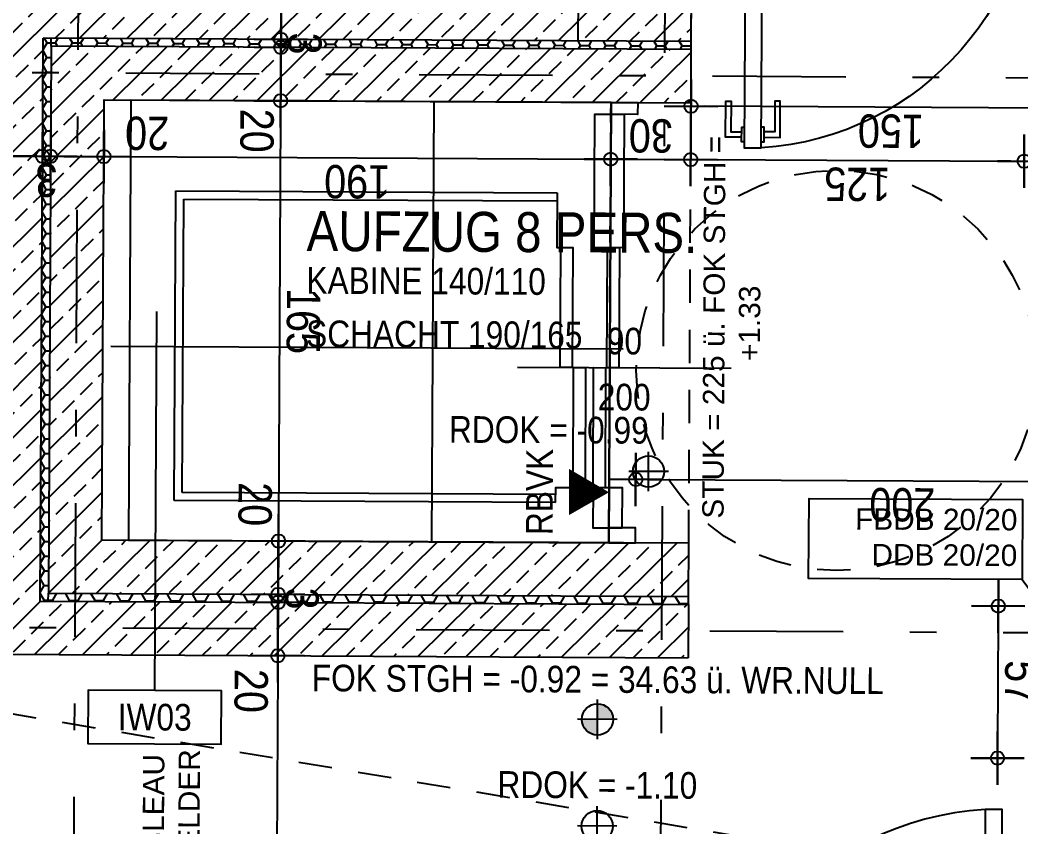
# Model space of a CAD drawing. Header units: millimetres. Extents: x 2639 to 2717, y 1476 to 1588.
# Drawn here: x 2655.987 to 2659.74, y 1542.95 to 1545.974 of the extents above; entities that cross this region are included whole.
import ezdxf
from ezdxf.enums import TextEntityAlignment as Align

# ---------------------------------------------------------------- set-up
doc = ezdxf.new("R2010")
doc.units = ezdxf.units.MM
doc.linetypes.add('HIDDEN2', pattern=[0.1875, 0.125, -0.0625])
doc.linetypes.add('STRICHPUNKT', pattern=[1, 0.5, -0.25, 0, -0.25])
for name, color, linetype in [('00-AUF---------M0', 8, 'Continuous'), ('00-TXT---------M0', 8, 'Continuous'), ('01-ANS-G00-LEG-M0', 8, 'Continuous'), ('01-SYM-G00-LEG-Aufbauten', 8, 'Continuous'), ('01-SYM-G00-Leg-M0', 8, 'Continuous'), ('01-TXT---------M0', 1, 'Continuous'), ('01-TXT---------PP', 1, 'Continuous'), ('01-TXT-G00-LEG-M0', 1, 'Continuous'), ('02-AXO-G00-LEG-M0', 8, 'STRICHPUNKT'), ('02-DIM-G00-LEG-ACHSEN', 8, 'Continuous'), ('02-DIM-G00-LEG-M0', 8, 'Continuous'), ('02-DIM-G00-LEG-ROHBAU', 8, 'Continuous'), ('02-FIL-G00-LEG-LILA', 223, 'Continuous'), ('02-FIL-G00-Leg-STB', 8, 'Continuous'), ('02-HID-G00-LEG-M0', 8, 'HIDDEN2'), ('02-TWA-G00-LEG-M0', 4, 'Continuous'), ('02-TXT-G00-LEG-M0', 8, 'Continuous'), ('02-WDA-G00-LEG-M0', 8, 'Continuous'), ('03-TXT-G00-LEG-M0', 8, 'Continuous'), ('05-STO---------M0', 1, 'Continuous'), ('05-SYM---------M0', 8, 'Continuous'), ('05-SYM-G00-LEG-M0', 8, 'Continuous'), ('05-TXT--------M0', 8, 'Continuous'), ('05-TXT-G00-LEG-M0', 8, 'Continuous'), ('06-SYM-G00-LEG-M0', 8, 'Continuous'), ('07-SAN-G00-LEG-M0', 8, 'Continuous')]:
    doc.layers.add(name, color=color, linetype=linetype)
doc.layers.add('00_HLP---------M0', color=6, linetype='Continuous', plot=False)
doc.layers.add('05_HLP---------M0', color=6, linetype='Continuous', plot=False)
doc.styles.add('ARIAL', font='arial.ttf', dxfattribs={"width": 0.85})
doc.styles.get("Standard").update_dxf_attribs({"font": 'arial.ttf'})
doc.dimstyles.new('pp chromy&schneider', dxfattribs={"dimscale": 0.005, "dimtxt": 25, "dimasz": 10, "dimexe": 0, "dimexo": 0, "dimgap": 5, "dimtad": 1, "dimdec": 1, "dimlfac": 100, "dimrnd": 0.1, "dimzin": 9, "dimdsep": 46, "dimtxsty": 'ARIAL', "dimblk": 'c&s kote', "dimcen": 0, "dimse1": 1, "dimse2": 1, "dimclrd": 8, "dimclrt": 8, "dimadec": 0, "dimazin": 0, "dimtfac": 0.75, "dimtdec": 1, "dimtix": 1, "dimtmove": 2, "dimatfit": 0, "dimldrblk": 'NONE', "dimfxl": 1, "dimtolj": 1, "dimlwd": -1, "dimarcsym": 0})
pattern_1 = [(359.70755, (2623.204253, 1494.8306), (0.047764726, 0.027252854), [0.03175, -0.0635]), (119.70755, (2623.204253, 1494.8306), (-0.047484027, 0.02773904), [0.03175, -0.0635]), (59.70755, (2623.204253, 1494.8306), (0.000280699, 0.054991893), [-0.0635, 0.03175])]

# ---------------------------------------------------------------- blocks, each defined once
blk = doc.blocks.new('LIFT')
at = {"layer": '00-AUF---------M0'}
for p, q in [((1.5, 1.73), (0.34, 1.73)), ((0.34, 1.73), (0.34, 0.3)), ((1.5, 0.3), (1.5, 1.73)), ((1.47, 1.7), (0.37, 1.7)), ((0.37, 1.7), (0.37, 0.3)), ((1.47, 0.3), (1.47, 1.7))]:
    blk.add_line(p, q, dxfattribs=at)
for points in [[(0.34, 0.3), (0.544, 0.3), (0.544, 0.29)], [(1.5, 0.3), (1.444, 0.3), (1.444, 0.19)]]:
    blk.add_lwpolyline(points, dxfattribs=at)
for points in [[(0.994, 0.24), (0.994, 0.285), (0.544, 0.285), (0.544, 0.24)], [(1.444, 0.19), (1.444, 0.235), (0.994, 0.235), (0.994, 0.19)], [(0.044, 0.05), (0.544, 0.05), (0.544, 0.16), (0.044, 0.16)], [(1.444, 0.115), (1.444, 0.16), (0.994, 0.16), (0.994, 0.115)], [(1.594, 0.05), (1.444, 0.05), (1.444, 0.16), (1.594, 0.16), (1.594, 0.05)], [(0, 0.1), (0, 0), (0.044, 0), (0.044, 0.1)], [(0.994, 0.065), (0.994, 0.11), (0.544, 0.11), (0.544, 0.065)], [(1.65, 0.1), (1.65, 0), (1.594, 0), (1.594, 0.1)]]:
    blk.add_lwpolyline(points, close=True, dxfattribs=at)
at = {"layer": '00_HLP---------M0'}
for points in [[(0.924, 0.05), (0.924, 1.97)], [(1.65, 1.9), (1.65, 0.1), (0, 0.1), (0, 1.9), (1.65, 1.9)], [(1.65, 0.763), (0, 0.763)]]:
    blk.add_lwpolyline(points, dxfattribs=at)
blk = doc.blocks.new('01-SQM')
at = {"layer": '01-TXT---------M0', "color": 1, "style": 'ARIAL', "width": 0.85}
blk.add_attdef('ROOM', (0, 0), '', height=0.15, dxfattribs=at)
blk.add_attdef('AREA', text='', height=0.1, dxfattribs=at).set_placement((0, -0.06), align=Align.TOP_LEFT)
at = {"layer": '01-TXT---------PP', "color": 1, "style": 'ARIAL', "width": 0.85}
blk.add_attdef('NR', text='', height=0.15, dxfattribs=at).set_placement((-0.1173, 0), align=Align.RIGHT)
blk.add_attdef('FLOOR', text='', height=0.1, dxfattribs=at).set_placement((0, -0.26), align=Align.TOP_LEFT)
blk = doc.blocks.new('BodenWandaufbau')
blk.add_line((0.5972, -0.3907), (0.5972, -1.8107))
blk.add_lwpolyline([(0.5972, -0.3907), (0.8472, -0.3907), (0.8472, -0.1907), (0.3472, -0.1907), (0.3472, -0.3907)], close=True)
at = {"layer": '01-TXT---------M0', "color": 0, "style": 'ARIAL', "width": 0.85}
blk.add_attdef('NR', text='', height=0.1, rotation=0, dxfattribs=at).set_placement((0.5972, -0.2907), align=Align.MIDDLE)
blk = doc.blocks.new('01-HK1')
for p, q in [((-0.0005, -0.0742), (-0.0005, 0.0742)), ((0.0737, 0), (-0.0747, 0))]:
    blk.add_line(p, q)
blk.add_circle((-0.0005, 0), 0.0586)
for points in [[(-0.0005, 0.0586), (0.0409, 0.0414), (-0.0005, 0)], [(-0.0005, 0), (0.0581, 0), (0.0409, 0.0414)], [(-0.0591, 0), (-0.0419, -0.0414), (-0.0005, 0)], [(-0.0419, -0.0414), (-0.0005, -0.0586), (-0.0005, 0)]]:
    blk.add_solid(points)
at = {"layer": '01-TXT---------M0', "color": 8, "style": 'ARIAL', "width": 0.85}
blk.add_attdef('HEIGHT', text='', height=0.1, dxfattribs=at).set_placement((0, 0.2), align=Align.TOP_CENTER)
blk = doc.blocks.new('c&s kote')
at = {"color": 8}
for p, q in [((0, -2), (0, 2)), ((0, 2), (0, -2)), ((-2, 0), (2, 0)), ((2, 0), (-2, 0))]:
    blk.add_line(p, q, dxfattribs=at)
blk.add_circle((0, 0), 0.5, dxfattribs=at)
blk = doc.blocks.new('*D2728')
at = {"layer": '02-DIM-G00-LEG-ROHBAU', "color": 8, "transparency": 16777216}
for p, q in [((2656.9666, 1546.1513), (2656.9669, 1546.2013)), ((2656.9664, 1546.1013), (2656.9654, 1545.9013)), ((2656.9651, 1545.8513), (2656.9649, 1545.8013))]:
    blk.add_line(p, q, dxfattribs=at)
at = {"layer": 'Defpoints', "color": 0, "transparency": 16777216}
for p in [(2658.3049, 1546.0945), (2656.9654, 1545.9013), (2658.5038, 1545.8935)]:
    blk.add_point(p, dxfattribs=at)
at = {"layer": '02-DIM-G00-LEG-ROHBAU', "color": 8, "transparency": 16777216, "xscale": 0.05, "yscale": 0.05, "zscale": 0.05}
for p, rotation in [((2656.9664, 1546.1013), 269.7075493164787), ((2656.9654, 1545.9013), 89.70754931647869)]:
    blk.add_blockref('c&s kote', p, dxfattribs=dict(at, rotation=rotation))
at = {"layer": '02-DIM-G00-LEG-ROHBAU', "color": 8, "transparency": 16777216, "insert": (2656.8789, 1546.3594), "char_height": 0.125, "attachment_point": 5, "rotation": 269.7075, "style": 'ARIAL'}
blk.add_mtext('\\A1;20', dxfattribs=at)
blk = doc.blocks.new('_None')
blk = doc.blocks.new('*D2729')
at = {"layer": '02-DIM-G00-LEG-ROHBAU', "color": 8, "transparency": 16777216}
for p, q in [((2656.9656, 1545.9513), (2656.9659, 1546.0013)), ((2656.9654, 1545.9013), (2656.9652, 1545.8713)), ((2656.965, 1545.8213), (2656.9647, 1545.7713))]:
    blk.add_line(p, q, dxfattribs=at)
at = {"layer": 'Defpoints', "color": 0, "transparency": 16777216}
for p in [(2658.5038, 1545.8935), (2656.9652, 1545.8713), (2658.5037, 1545.8635)]:
    blk.add_point(p, dxfattribs=at)
at = {"layer": '02-DIM-G00-LEG-ROHBAU', "color": 8, "transparency": 16777216, "xscale": 0.05, "yscale": 0.05, "zscale": 0.05}
for p, rotation in [((2656.9652, 1545.8713), 89.70754931647869), ((2656.9654, 1545.9013), 269.7075493164787)]:
    blk.add_blockref('c&s kote', p, dxfattribs=dict(at, rotation=rotation))
at = {"layer": '02-DIM-G00-LEG-ROHBAU', "color": 8, "transparency": 16777216, "insert": (2657.0542, 1545.8859), "char_height": 0.125, "attachment_point": 5, "rotation": 269.7075, "style": 'ARIAL'}
blk.add_mtext('\\A1;3', dxfattribs=at)
blk = doc.blocks.new('*D2730')
at = {"layer": '02-DIM-G00-LEG-ROHBAU', "color": 8, "transparency": 16777216}
for p, q in [((2656.9655, 1545.9213), (2656.9657, 1545.9713)), ((2656.9652, 1545.8713), (2656.9642, 1545.6713)), ((2656.9639, 1545.6213), (2656.9637, 1545.5714))]:
    blk.add_line(p, q, dxfattribs=at)
at = {"layer": 'Defpoints', "color": 0, "transparency": 16777216}
for p in [(2658.5037, 1545.8635), (2656.9642, 1545.6713), (2658.3027, 1545.6645)]:
    blk.add_point(p, dxfattribs=at)
at = {"layer": '02-DIM-G00-LEG-ROHBAU', "color": 8, "transparency": 16777216, "xscale": 0.05, "yscale": 0.05, "zscale": 0.05}
for p, rotation in [((2656.9652, 1545.8713), 269.7075493164787), ((2656.9642, 1545.6713), 89.70754931647869)]:
    blk.add_blockref('c&s kote', p, dxfattribs=dict(at, rotation=rotation))
at = {"layer": '02-DIM-G00-LEG-ROHBAU', "color": 8, "transparency": 16777216, "insert": (2656.8748, 1545.5594), "char_height": 0.125, "attachment_point": 5, "rotation": 269.7075, "style": 'ARIAL'}
blk.add_mtext('\\A1;20', dxfattribs=at)
blk = doc.blocks.new('*D2731')
at = {"layer": '02-DIM-G00-LEG-ROHBAU', "color": 8, "transparency": 16777216}
blk.add_line((2656.9639, 1545.6213), (2656.956, 1544.0714), dxfattribs=at)
at = {"layer": 'Defpoints', "color": 0, "transparency": 16777216}
for p in [(2658.3027, 1545.6645), (2656.9558, 1544.0214), (2658.2943, 1544.0145)]:
    blk.add_point(p, dxfattribs=at)
at = {"layer": '02-DIM-G00-LEG-ROHBAU', "color": 8, "transparency": 16777216, "xscale": 0.05, "yscale": 0.05, "zscale": 0.05}
for p, rotation in [((2656.9642, 1545.6713), 89.70754931647869), ((2656.9558, 1544.0214), 269.7075493164787)]:
    blk.add_blockref('c&s kote', p, dxfattribs=dict(at, rotation=rotation))
at = {"layer": '02-DIM-G00-LEG-ROHBAU', "color": 8, "transparency": 16777216, "insert": (2657.0488, 1544.8459), "char_height": 0.125, "attachment_point": 5, "rotation": 269.7075, "style": 'ARIAL'}
blk.add_mtext('\\A1;165', dxfattribs=at)
blk = doc.blocks.new('*D2732')
at = {"layer": '02-DIM-G00-LEG-ROHBAU', "color": 8, "transparency": 16777216}
for p, q in [((2656.956, 1544.0714), (2656.9563, 1544.1214)), ((2656.9558, 1544.0214), (2656.9548, 1543.8214)), ((2656.9545, 1543.7714), (2656.9542, 1543.7214))]:
    blk.add_line(p, q, dxfattribs=at)
at = {"layer": 'Defpoints', "color": 0, "transparency": 16777216}
for p in [(2658.2943, 1544.0145), (2656.9548, 1543.8214), (2658.4932, 1543.8135)]:
    blk.add_point(p, dxfattribs=at)
at = {"layer": '02-DIM-G00-LEG-ROHBAU', "color": 8, "transparency": 16777216, "xscale": 0.05, "yscale": 0.05, "zscale": 0.05}
for p, rotation in [((2656.9558, 1544.0214), 269.7075493164787), ((2656.9548, 1543.8214), 89.70754931647869)]:
    blk.add_blockref('c&s kote', p, dxfattribs=dict(at, rotation=rotation))
at = {"layer": '02-DIM-G00-LEG-ROHBAU', "color": 8, "transparency": 16777216, "insert": (2656.8677, 1544.1594), "char_height": 0.125, "attachment_point": 5, "rotation": 269.7075, "style": 'ARIAL'}
blk.add_mtext('\\A1;20', dxfattribs=at)
blk = doc.blocks.new('*D2733')
at = {"layer": '02-DIM-G00-LEG-ROHBAU', "color": 8, "transparency": 16777216}
for p, q in [((2656.955, 1543.8714), (2656.9553, 1543.9214)), ((2656.9548, 1543.8214), (2656.9546, 1543.7914)), ((2656.9543, 1543.7414), (2656.9541, 1543.6914))]:
    blk.add_line(p, q, dxfattribs=at)
at = {"layer": 'Defpoints', "color": 0, "transparency": 16777216}
for p in [(2656.9546, 1543.7914), (2658.4932, 1543.8135), (2658.4931, 1543.7835)]:
    blk.add_point(p, dxfattribs=at)
at = {"layer": '02-DIM-G00-LEG-ROHBAU', "color": 8, "transparency": 16777216, "xscale": 0.05, "yscale": 0.05, "zscale": 0.05}
for p, rotation in [((2656.9548, 1543.8214), 269.7075493164787), ((2656.9546, 1543.7914), 89.70754931647869)]:
    blk.add_blockref('c&s kote', p, dxfattribs=dict(at, rotation=rotation))
at = {"layer": '02-DIM-G00-LEG-ROHBAU', "color": 8, "transparency": 16777216, "insert": (2657.0435, 1543.8059), "char_height": 0.125, "attachment_point": 5, "rotation": 269.7075, "style": 'ARIAL'}
blk.add_mtext('\\A1;3', dxfattribs=at)
blk = doc.blocks.new('*D2734')
at = {"layer": '02-DIM-G00-LEG-ROHBAU', "color": 8, "transparency": 16777216}
for p, q in [((2656.9549, 1543.8414), (2656.9551, 1543.8914)), ((2656.9546, 1543.7914), (2656.9536, 1543.5914)), ((2656.9533, 1543.5414), (2656.9531, 1543.4914))]:
    blk.add_line(p, q, dxfattribs=at)
at = {"layer": 'Defpoints', "color": 0, "transparency": 16777216}
for p in [(2658.4931, 1543.7835), (2656.9536, 1543.5914), (2658.4921, 1543.5835)]:
    blk.add_point(p, dxfattribs=at)
at = {"layer": '02-DIM-G00-LEG-ROHBAU', "color": 8, "transparency": 16777216, "xscale": 0.05, "yscale": 0.05, "zscale": 0.05}
for p, rotation in [((2656.9546, 1543.7914), 269.7075493164787), ((2656.9536, 1543.5914), 89.70754931647869)]:
    blk.add_blockref('c&s kote', p, dxfattribs=dict(at, rotation=rotation))
at = {"layer": '02-DIM-G00-LEG-ROHBAU', "color": 8, "transparency": 16777216, "insert": (2656.8529, 1543.4595), "char_height": 0.125, "attachment_point": 5, "rotation": 269.7075, "style": 'ARIAL'}
blk.add_mtext('\\A1;20', dxfattribs=at)
blk = doc.blocks.new('*D2735')
at = {"layer": '02-DIM-G00-LEG-ROHBAU', "color": 8, "transparency": 16777216}
blk.add_line((2656.9533, 1543.5414), (2656.9452, 1541.9414), dxfattribs=at)
at = {"layer": 'Defpoints', "color": 0, "transparency": 16777216}
for p in [(2658.4921, 1543.5835), (2656.9449, 1541.8914), (2658.4834, 1541.8835)]:
    blk.add_point(p, dxfattribs=at)
at = {"layer": '02-DIM-G00-LEG-ROHBAU', "color": 8, "transparency": 16777216, "xscale": 0.05, "yscale": 0.05, "zscale": 0.05}
for p, rotation in [((2656.9536, 1543.5914), 89.70754931647869), ((2656.9449, 1541.8914), 269.7075493164787)]:
    blk.add_blockref('c&s kote', p, dxfattribs=dict(at, rotation=rotation))
at = {"layer": '02-DIM-G00-LEG-ROHBAU', "color": 8, "transparency": 16777216, "insert": (2657.0381, 1542.7409), "char_height": 0.125, "attachment_point": 5, "rotation": 269.7075, "style": 'ARIAL'}
blk.add_mtext('\\A1;170', dxfattribs=at)
blk = doc.blocks.new('*D2747')
at = {"layer": '02-DIM-G00-LEG-ROHBAU', "color": 8, "transparency": 16777216}
for p, q in [((2655.8216, 1545.4648), (2655.7716, 1545.465)), ((2655.8716, 1545.4645), (2656.0716, 1545.4635)), ((2656.1216, 1545.4632), (2656.1716, 1545.463))]:
    blk.add_line(p, q, dxfattribs=at)
at = {"layer": 'Defpoints', "color": 0, "transparency": 16777216}
for p in [(2656.0739, 1545.9059), (2656.0716, 1545.4635), (2655.8621, 1543.5969)]:
    blk.add_point(p, dxfattribs=at)
at = {"layer": '02-DIM-G00-LEG-ROHBAU', "color": 8, "transparency": 16777216, "xscale": 0.05, "yscale": 0.05, "zscale": 0.05}
for p, rotation in [((2655.8716, 1545.4645), 359.7075493181463), ((2656.0716, 1545.4635), 179.7075493181463)]:
    blk.add_blockref('c&s kote', p, dxfattribs=dict(at, rotation=rotation))
at = {"layer": '02-DIM-G00-LEG-ROHBAU', "color": 8, "transparency": 16777216, "insert": (2655.7636, 1545.5539), "char_height": 0.125, "attachment_point": 5, "rotation": 179.7075, "style": 'ARIAL'}
blk.add_mtext('\\A1;20', dxfattribs=at)
blk = doc.blocks.new('*D2748')
at = {"layer": '02-DIM-G00-LEG-ROHBAU', "color": 8, "transparency": 16777216}
for p, q in [((2656.0216, 1545.4638), (2655.9716, 1545.464)), ((2656.0716, 1545.4635), (2656.1016, 1545.4633)), ((2656.1516, 1545.4631), (2656.2016, 1545.4628))]:
    blk.add_line(p, q, dxfattribs=at)
at = {"layer": 'Defpoints', "color": 0, "transparency": 16777216}
for p in [(2656.0739, 1545.9059), (2656.1037, 1545.8757), (2656.1016, 1545.4633)]:
    blk.add_point(p, dxfattribs=at)
at = {"layer": '02-DIM-G00-LEG-ROHBAU', "color": 8, "transparency": 16777216, "xscale": 0.05, "yscale": 0.05, "zscale": 0.05}
for p, rotation in [((2656.0716, 1545.4635), 359.7075493181463), ((2656.1016, 1545.4633), 179.7075493181463)]:
    blk.add_blockref('c&s kote', p, dxfattribs=dict(at, rotation=rotation))
at = {"layer": '02-DIM-G00-LEG-ROHBAU', "color": 8, "transparency": 16777216, "insert": (2656.0862, 1545.3746), "char_height": 0.125, "attachment_point": 5, "rotation": 179.7075, "style": 'ARIAL'}
blk.add_mtext('\\A1;3', dxfattribs=at)
blk = doc.blocks.new('*D2749')
at = {"layer": '02-DIM-G00-LEG-ROHBAU', "color": 8, "transparency": 16777216}
for p, q in [((2656.0516, 1545.4636), (2656.0016, 1545.4639)), ((2656.1016, 1545.4633), (2656.3016, 1545.4623)), ((2656.3516, 1545.4621), (2656.4016, 1545.4618))]:
    blk.add_line(p, q, dxfattribs=at)
at = {"layer": 'Defpoints', "color": 0, "transparency": 16777216}
for p in [(2656.1037, 1545.8757), (2656.3027, 1545.6747), (2656.3016, 1545.4623)]:
    blk.add_point(p, dxfattribs=at)
at = {"layer": '02-DIM-G00-LEG-ROHBAU', "color": 8, "transparency": 16777216, "xscale": 0.05, "yscale": 0.05, "zscale": 0.05}
for p, rotation in [((2656.1016, 1545.4633), 359.7075493181463), ((2656.3016, 1545.4623), 179.7075493181463)]:
    blk.add_blockref('c&s kote', p, dxfattribs=dict(at, rotation=rotation))
at = {"layer": '02-DIM-G00-LEG-ROHBAU', "color": 8, "transparency": 16777216, "insert": (2656.4636, 1545.5503), "char_height": 0.125, "attachment_point": 5, "rotation": 179.7075, "style": 'ARIAL'}
blk.add_mtext('\\A1;20', dxfattribs=at)
blk = doc.blocks.new('*D2750')
at = {"layer": '02-DIM-G00-LEG-ROHBAU', "color": 8, "transparency": 16777216}
blk.add_line((2656.3516, 1545.4621), (2658.1516, 1545.4529), dxfattribs=at)
at = {"layer": 'Defpoints', "color": 0, "transparency": 16777216}
for p in [(2656.3027, 1545.6747), (2658.2027, 1545.665), (2658.2016, 1545.4526)]:
    blk.add_point(p, dxfattribs=at)
at = {"layer": '02-DIM-G00-LEG-ROHBAU', "color": 8, "transparency": 16777216, "xscale": 0.05, "yscale": 0.05, "zscale": 0.05}
for p, rotation in [((2656.3016, 1545.4623), 179.7075493181463), ((2658.2016, 1545.4526), 359.7075493181463)]:
    blk.add_blockref('c&s kote', p, dxfattribs=dict(at, rotation=rotation))
at = {"layer": '02-DIM-G00-LEG-ROHBAU', "color": 8, "transparency": 16777216, "insert": (2657.2512, 1545.3687), "char_height": 0.125, "attachment_point": 5, "rotation": 179.7075, "style": 'ARIAL'}
blk.add_mtext('\\A1;190', dxfattribs=at)
blk = doc.blocks.new('*D2751')
at = {"layer": '02-DIM-G00-LEG-ROHBAU', "color": 8, "transparency": 16777216}
for p, q in [((2658.1516, 1545.4529), (2658.1016, 1545.4531)), ((2658.2016, 1545.4526), (2658.5016, 1545.4511)), ((2658.5516, 1545.4508), (2658.6016, 1545.4506))]:
    blk.add_line(p, q, dxfattribs=at)
at = {"layer": 'Defpoints', "color": 0, "transparency": 16777216}
for p in [(2658.5037, 1545.8635), (2658.2027, 1545.665), (2658.5016, 1545.4511)]:
    blk.add_point(p, dxfattribs=at)
at = {"layer": '02-DIM-G00-LEG-ROHBAU', "color": 8, "transparency": 16777216, "xscale": 0.05, "yscale": 0.05, "zscale": 0.05}
for p, rotation in [((2658.2016, 1545.4526), 359.7075493181463), ((2658.5016, 1545.4511), 179.7075493181463)]:
    blk.add_blockref('c&s kote', p, dxfattribs=dict(at, rotation=rotation))
at = {"layer": '02-DIM-G00-LEG-ROHBAU', "color": 8, "transparency": 16777216, "insert": (2658.352, 1545.5407), "char_height": 0.125, "attachment_point": 5, "rotation": 179.7075, "style": 'ARIAL'}
blk.add_mtext('\\A1;30', dxfattribs=at)
blk = doc.blocks.new('*D2752')
at = {"layer": '02-DIM-G00-LEG-ROHBAU', "color": 8, "transparency": 16777216}
blk.add_line((2658.5516, 1545.4508), (2659.7016, 1545.445), dxfattribs=at)
at = {"layer": 'Defpoints', "color": 0, "transparency": 16777216}
for p in [(2658.5037, 1545.8635), (2659.7516, 1545.4447), (2659.7431, 1543.7771)]:
    blk.add_point(p, dxfattribs=at)
at = {"layer": '02-DIM-G00-LEG-ROHBAU', "color": 8, "transparency": 16777216, "xscale": 0.05, "yscale": 0.05, "zscale": 0.05}
for p, rotation in [((2658.5016, 1545.4511), 179.7075493181463), ((2659.7516, 1545.4447), 359.7075493181463)]:
    blk.add_blockref('c&s kote', p, dxfattribs=dict(at, rotation=rotation))
at = {"layer": '02-DIM-G00-LEG-ROHBAU', "color": 8, "transparency": 16777216, "insert": (2659.1261, 1545.3591), "char_height": 0.125, "attachment_point": 5, "rotation": 179.7075, "style": 'ARIAL'}
blk.add_mtext('\\A1;125', dxfattribs=at)
blk = doc.blocks.new('*D2753')
at = {"layer": '02-DIM-G00-LEG-ROHBAU', "color": 8, "transparency": 16777216}
for p, q in [((2659.7016, 1545.445), (2659.6516, 1545.4452)), ((2659.7516, 1545.4447), (2659.9516, 1545.4437)), ((2660.0016, 1545.4434), (2660.0516, 1545.4432))]:
    blk.add_line(p, q, dxfattribs=at)
at = {"layer": 'Defpoints', "color": 0, "transparency": 16777216}
for p in [(2659.9516, 1545.4437), (2659.7431, 1543.7771), (2659.942, 1543.5761)]:
    blk.add_point(p, dxfattribs=at)
at = {"layer": '02-DIM-G00-LEG-ROHBAU', "color": 8, "transparency": 16777216, "xscale": 0.05, "yscale": 0.05, "zscale": 0.05}
for p, rotation in [((2659.7516, 1545.4447), 359.7075493181463), ((2659.9516, 1545.4437), 179.7075493181463)]:
    blk.add_blockref('c&s kote', p, dxfattribs=dict(at, rotation=rotation))
at = {"layer": '02-DIM-G00-LEG-ROHBAU', "color": 8, "transparency": 16777216, "insert": (2659.8511, 1545.3554), "char_height": 0.125, "attachment_point": 5, "rotation": 179.7075, "style": 'ARIAL'}
blk.add_mtext('\\A1;20', dxfattribs=at)
blk = doc.blocks.new('*D2649')
at = {"layer": '02-DIM-G00-LEG-M0', "color": 8, "transparency": 16777216}
blk.add_line((2658.3455, 1544.2519), (2660.2454, 1544.2422), dxfattribs=at)
at = {"layer": 'Defpoints', "color": 0, "transparency": 16777216}
for p in [(2660.2954, 1544.2419), (2658.2945, 1544.0705), (2660.2945, 1544.0603)]:
    blk.add_point(p, dxfattribs=at)
at = {"layer": '02-DIM-G00-LEG-M0', "color": 8, "transparency": 16777216, "xscale": 0.05, "yscale": 0.05, "zscale": 0.05}
for p, rotation in [((2658.2955, 1544.2521), 179.7075493181463), ((2660.2954, 1544.2419), 359.7075493181463)]:
    blk.add_blockref('c&s kote', p, dxfattribs=dict(at, rotation=rotation))
at = {"layer": '02-DIM-G00-LEG-M0', "color": 8, "transparency": 16777216, "insert": (2659.295, 1544.1582), "char_height": 0.125, "attachment_point": 5, "rotation": 179.7075, "style": 'ARIAL'}
blk.add_mtext('\\A1;200', dxfattribs=at)
blk = doc.blocks.new('05-TXT')
at = {"layer": '05-TXT--------M0'}
blk.add_line((-0.4, 0), (0.4, 0), dxfattribs=at)
at = {"layer": '05-TXT--------M0', "color": 8, "style": 'ARIAL', "width": 0.85}
blk.add_attdef('BREITE', text='', height=0.1, dxfattribs=at).set_placement((0, 0.05), align=Align.CENTER)
blk.add_attdef('HÖHE', text='', height=0.1, rotation=360, dxfattribs=at).set_placement((0, -0.06), align=Align.TOP_CENTER)
blk = doc.blocks.new('01-hk4')
blk.add_lwpolyline([(0, 0, 0, 0.270625, 0), (0, 0.234375, 0.270625, 0.270625, 0)], format="xyseb")
at = {"layer": '00-TXT---------M0', "color": 8, "style": 'ARIAL', "width": 0.85}
blk.add_attdef('HEIGHT', text='', height=0.1, dxfattribs=at).set_placement((0, 0.35), align=Align.CENTER)
blk = doc.blocks.new('*D2775')
at = {"layer": '02-DIM-G00-LEG-ACHSEN', "color": 8, "transparency": 16777216}
blk.add_arc((2650.9769, 1550.4284), 0.7781, 93.3897, 176.7618, dxfattribs=at)
at = {"layer": 'Defpoints', "color": 0, "transparency": 16777216}
for p in [(2650.99, 1552.9895), (2650.5884, 1551.1026), (2666.8077, 1550.5511), (2645.7881, 1550.3882), (2650.8756, 1530.5898)]:
    blk.add_point(p, dxfattribs=at)
at = {"layer": '02-DIM-G00-LEG-ACHSEN', "color": 8, "transparency": 16777216, "xscale": 0.05, "yscale": 0.05, "zscale": 0.05}
for p, rotation in [((2650.9809, 1551.2065), 1.54864684764933), ((2650.1988, 1550.4224), 268.6029117767915)]:
    blk.add_blockref('c&s kote', p, dxfattribs=dict(at, rotation=rotation))
at = {"layer": '02-DIM-G00-LEG-ACHSEN', "color": 8, "transparency": 16777216, "insert": (2650.4888, 1550.9152), "char_height": 0.125, "attachment_point": 5, "rotation": 225.0758, "style": 'ARIAL'}
blk.add_mtext('\\A1;90.74°', dxfattribs=at)
blk = doc.blocks.new('*D2776')
at = {"layer": '02-DIM-G00-LEG-ACHSEN', "color": 8, "transparency": 16777216}
blk.add_arc((2650.8877, 1532.9564), 1.076, 182.6772, 267.0448, dxfattribs=at)
at = {"layer": 'Defpoints', "color": 0, "transparency": 16777216}
for p in [(2650.99, 1552.9895), (2645.6991, 1532.9551), (2663.2879, 1532.9595), (2649.9551, 1532.4198), (2650.8756, 1530.5898)]:
    blk.add_point(p, dxfattribs=at)
at = {"layer": '02-DIM-G00-LEG-ACHSEN', "color": 8, "transparency": 16777216, "xscale": 0.05, "yscale": 0.05, "zscale": 0.05}
for p, rotation in [((2649.8117, 1532.9561), 91.34581227795383), ((2650.8822, 1531.8804), 358.3761922478786)]:
    blk.add_blockref('c&s kote', p, dxfattribs=dict(at, rotation=rotation))
at = {"layer": '02-DIM-G00-LEG-ACHSEN', "color": 8, "transparency": 16777216, "insert": (2650.188, 1532.2601), "char_height": 0.125, "attachment_point": 5, "rotation": 314.861, "style": 'ARIAL'}
blk.add_mtext('\\A1;89.69°', dxfattribs=at)
blk = doc.blocks.new('*D2777')
at = {"layer": '02-DIM-G00-LEG-ACHSEN', "color": 8, "transparency": 16777216}
blk.add_arc((2650.9575, 1546.622), 0.4872, 95.5897, 173.8254, dxfattribs=at)
at = {"layer": 'Defpoints', "color": 0, "transparency": 16777216}
for p in [(2650.99, 1552.9895), (2650.716, 1547.0452), (2645.769, 1546.6485), (2666.7873, 1546.5412), (2650.8756, 1530.5898)]:
    blk.add_point(p, dxfattribs=at)
at = {"layer": '02-DIM-G00-LEG-ACHSEN', "color": 8, "transparency": 16777216, "xscale": 0.05, "yscale": 0.05, "zscale": 0.05}
for p, rotation in [((2650.96, 1547.1093), 2.64862386707063), ((2650.4702, 1546.6245), 266.766474768712)]:
    blk.add_blockref('c&s kote', p, dxfattribs=dict(at, rotation=rotation))
at = {"layer": '02-DIM-G00-LEG-ACHSEN', "color": 8, "transparency": 16777216, "insert": (2650.6772, 1546.9052), "char_height": 0.125, "attachment_point": 5, "rotation": 224.7075, "style": 'ARIAL'}
blk.add_mtext('\\A1;90.00°', dxfattribs=at)
blk = doc.blocks.new('*D1870')
at = {"layer": '02-DIM-G00-LEG-ROHBAU', "color": 8, "transparency": 16777216}
blk.add_line((2659.9526, 1545.6437), (2658.5526, 1545.6508), dxfattribs=at)
at = {"layer": 'Defpoints', "color": 0, "transparency": 16777216}
for p in [(2658.5069, 1546.4835), (2660.0068, 1546.4758), (2658.5026, 1545.6511)]:
    blk.add_point(p, dxfattribs=at)
at = {"layer": '02-DIM-G00-LEG-ROHBAU', "color": 8, "transparency": 16777216, "xscale": 0.05, "yscale": 0.05, "zscale": 0.05}
for p, rotation in [((2658.5026, 1545.6511), 179.7075493181463), ((2660.0026, 1545.6434), 359.7075493181463)]:
    blk.add_blockref('c&s kote', p, dxfattribs=dict(at, rotation=rotation))
at = {"layer": '02-DIM-G00-LEG-ROHBAU', "color": 8, "transparency": 16777216, "insert": (2659.2521, 1545.5584), "char_height": 0.125, "attachment_point": 5, "rotation": 179.7075, "style": 'ARIAL'}
blk.add_mtext('\\A1;150', dxfattribs=at)
blk = doc.blocks.new('*D1917')
at = {"layer": '02-DIM-G00-LEG-ROHBAU', "color": 8, "transparency": 16777216}
blk.add_line((2659.6543, 1543.7276), (2659.6519, 1543.2576), dxfattribs=at)
at = {"layer": 'Defpoints', "color": 0, "transparency": 16777216}
for p in [(2659.7452, 1543.7771), (2659.6517, 1543.2076), (2659.7402, 1543.2071)]:
    blk.add_point(p, dxfattribs=at)
at = {"layer": '02-DIM-G00-LEG-ROHBAU', "color": 8, "transparency": 16777216, "xscale": 0.05, "yscale": 0.05, "zscale": 0.05}
for p, rotation in [((2659.6546, 1543.7776), 89.70754931647869), ((2659.6517, 1543.2076), 269.7075493164787)]:
    blk.add_blockref('c&s kote', p, dxfattribs=dict(at, rotation=rotation))
at = {"layer": '02-DIM-G00-LEG-ROHBAU', "color": 8, "transparency": 16777216, "insert": (2659.7417, 1543.4921), "char_height": 0.125, "attachment_point": 5, "rotation": 269.7075, "style": 'ARIAL'}
blk.add_mtext('\\A1;57', dxfattribs=at)
blk = doc.blocks.new('01-HK2')
for p, q in [((0, -0.098), (0, 0.098)), ((0.098, 0), (-0.098, 0))]:
    blk.add_line(p, q)
blk.add_circle((0, 0), 0.0773)
at = {"layer": '01-TXT---------M0', "color": 8, "style": 'ARIAL', "width": 0.85}
blk.add_attdef('HEIGHT', text='', height=0.1, rotation=360, dxfattribs=at).set_placement((0, 0.132), align=Align.BOTTOM_CENTER)
blk = doc.blocks.new('TÜR-BLOCKZARGE-100_STUMPF')
at = {"layer": '05-STO---------M0'}
for points in [[(-0.545, 0), (-0.595, 0), (-0.595, -0.1), (-0.53, -0.1), (-0.53, -0.1), (-0.53, -0.1), (-0.53, -0.069), (-0.545, -0.069), (-0.545, 0)], [(0.545, 0), (0.595, 0), (0.595, -0.1), (0.53, -0.1), (0.53, -0.1), (0.53, -0.1), (0.53, -0.069), (0.545, -0.069), (0.545, 0)]]:
    blk.add_lwpolyline(points, dxfattribs=at)
at = {"layer": '05-SYM---------M0'}
for points in [[(-0.4706, 0.0134), (-0.4706, 0.0134), (-0.4706, 0.0134), (-0.4706, 0.0134), (-0.5346, 0.0134), (-0.5346, 0.0134), (-0.5346, 0.0134), (-0.5346, 1.0974), (-0.5346, 1.0974), (-0.5346, 1.0974), (-0.4706, 1.0974), (-0.4706, 1.0974), (-0.4706, 1.0974), (-0.4706, 0.0134)], [(-0.5446, 1.0574), (-0.6046, 1.0574), (-0.6046, 0.9224), (-0.5846, 0.9224), (-0.5846, 1.0374), (-0.5446, 1.0374)], [(-0.5346, 1.0749), (-0.5446, 1.0749), (-0.5446, 1.0199), (-0.5346, 1.0199)], [(-0.4706, 1.0749), (-0.4606, 1.0749), (-0.4606, 1.0199), (-0.4706, 1.0199)], [(-0.4606, 1.0574), (-0.4006, 1.0574), (-0.4006, 0.9224), (-0.4206, 0.9224), (-0.4206, 1.0374), (-0.4606, 1.0374)], [(-0.55, 0.0104), (-0.54, 0.0104)], [(-0.545, 0.0154), (-0.545, 0.0054)]]:
    blk.add_lwpolyline(points, dxfattribs=at)
for points in [[(-0.595, 0), (-0.605, 0), (-0.605, -0.1), (-0.595, -0.1)], [(0.595, 0), (0.605, 0), (0.605, -0.1), (0.595, -0.1)]]:
    blk.add_lwpolyline(points, close=True, dxfattribs=at)
blk.add_circle((-0.545, 0.0104), 0.01, dxfattribs=at)
blk.add_arc((-0.545, 0.0104), 1.0895, 356.0845, 86.0845, dxfattribs=at)
at = {"layer": '05_HLP---------M0'}
for points in [[(-0.605, 0.05), (-0.605, -0.15)], [(0.502, 0.01), (0.502, 0.07), (0.367, 0.07), (0.367, 0.05), (0.482, 0.05), (0.482, 0.01)], [(0.605, 0.05), (0.605, -0.15)], [(-0.542, -0.064), (-0.542, -0.064), (-0.542, -0.064), (-0.542, -0.064), (-0.542, 0), (-0.542, 0), (-0.542, 0), (0.542, 0), (0.542, 0), (0.542, 0), (0.542, -0.064), (0.542, -0.064), (0.542, -0.064), (-0.542, -0.064)], [(0.5195, 0), (0.5195, 0.01), (0.4645, 0.01), (0.4645, 0)], [(0.502, -0.074), (0.502, -0.134), (0.367, -0.134), (0.367, -0.114), (0.482, -0.114), (0.482, -0.074)], [(0.5195, -0.064), (0.5195, -0.074), (0.4645, -0.074), (0.4645, -0.064)]]:
    blk.add_lwpolyline(points, dxfattribs=at)
blk = doc.blocks.new('TÜR-BLOCKZARGE-SCHACHT_125')
at = {"layer": '05-STO---------M0'}
for points in [[(-0.565, 0), (-0.615, 0), (-0.615, 0.1), (-0.55, 0.1), (-0.55, 0.1), (-0.55, 0.1), (-0.55, 0.069), (-0.565, 0.069), (-0.565, 0)], [(0.565, 0), (0.615, 0), (0.615, 0.1), (0.55, 0.1), (0.55, 0.1), (0.55, 0.1), (0.55, 0.069), (0.565, 0.069), (0.565, 0)]]:
    blk.add_lwpolyline(points, dxfattribs=at)
at = {"layer": '05-SYM---------M0'}
for points in [[(-0.615, 0), (-0.625, 0), (-0.625, 0.1), (-0.615, 0.1)], [(0.615, 0), (0.625, 0), (0.625, 0.1), (0.615, 0.1)]]:
    blk.add_lwpolyline(points, close=True, dxfattribs=at)
for points in [[(-0.57, -0.0104), (-0.56, -0.0104)], [(-0.565, -0.0154), (-0.565, -0.0054)], [(-0.4906, -0.0134), (-0.4906, -0.0134), (-0.4906, -0.0134), (-0.4906, -0.0134), (-0.5546, -0.0134), (-0.5546, -0.0134), (-0.5546, -0.0134), (-0.5546, -1.1374), (-0.5546, -1.1374), (-0.5546, -1.1374), (-0.4906, -1.1374), (-0.4906, -1.1374), (-0.4906, -1.1374), (-0.4906, -0.0134)]]:
    blk.add_lwpolyline(points, dxfattribs=at)
blk.add_circle((-0.565, -0.0104), 0.01, dxfattribs=at)
blk.add_arc((-0.565, -0.0104), 1.1295, 273.777, 3.777, dxfattribs=at)
at = {"layer": '05_HLP---------M0'}
blk.add_lwpolyline([(-0.562, 0.064), (-0.562, 0.064), (-0.562, 0.064), (-0.562, 0.064), (-0.562, 0), (-0.562, 0), (-0.562, 0), (0.562, 0), (0.562, 0), (0.562, 0), (0.562, 0.064), (0.562, 0.064), (0.562, 0.064), (-0.562, 0.064)], dxfattribs=at)

msp = doc.modelspace()

# ---------------------------------------------------------------- hatches: boundary and pattern name
at = {"layer": '02-FIL-G00-LEG-LILA'}
h = msp.add_hatch(dxfattribs=at)
h.set_pattern_fill('HONEY', color=256, scale=0.01, angle=107.0465, style=0)
h.set_pattern_definition(pattern_1)
h.paths.add_polyline_path([(2656.1039, 1545.9057), (2656.0739, 1545.9059), (2656.0631, 1543.7959), (2656.0931, 1543.7958), (2656.0933, 1543.8258), (2656.1037, 1545.8757)])
h = msp.add_hatch(dxfattribs=at)
h.set_pattern_fill('HONEY', color=256, scale=0.01, angle=107.0465, style=0)
h.set_pattern_definition(pattern_1)
h.paths.add_polyline_path([(2656.1037, 1545.8757), (2658.5037, 1545.8635), (2658.5038, 1545.8935), (2656.1039, 1545.9057)])
h = msp.add_hatch(dxfattribs=at)
h.set_pattern_fill('HONEY', color=256, scale=0.01, angle=107.0465, style=0)
h.set_pattern_definition(pattern_1)
h.paths.add_polyline_path([(2656.0931, 1543.7958), (2658.4931, 1543.7835), (2658.4932, 1543.8135), (2656.0933, 1543.8258)])
at = {"layer": '02-FIL-G00-Leg-STB'}
h = msp.add_hatch(dxfattribs=at)
h.set_pattern_fill('ANSI33', color=256, scale=0.02, angle=107.0465, style=0)
h.set_pattern_definition([(44.70755, (2623.20425, 1494.8306), (-0.08934302, 0.09025976), []), (44.70755, (2623.29405, 1494.83014), (-0.08934302, 0.09025976), [0.0635, -0.03175])])
h.paths.add_polyline_path([(2658.5069, 1546.4835), (2658.6369, 1546.4828), (2658.6379, 1546.6828), (2658.3079, 1546.6845), (2658.3049, 1546.0945), (2657.9649, 1546.0962), (2653.0549, 1546.1213), (2653.0539, 1545.9213), (2655.8739, 1545.9069), (2655.8621, 1543.5969), (2658.4921, 1543.5835), (2658.4931, 1543.7835), (2656.0631, 1543.7959), (2656.0739, 1545.9059), (2658.5038, 1545.8935)])
h = msp.add_hatch(dxfattribs=at)
h.set_pattern_fill('ANSI33', color=256, scale=0.02, angle=107.0465, style=0)
h.set_pattern_definition([(44.70755, (2623.20425, 1494.8306), (-0.08934302, 0.09025976), []), (44.70755, (2623.29405, 1494.83014), (-0.08934302, 0.09025976), [0.0635, -0.03175])])
h.paths.add_polyline_path([(2658.5037, 1545.8635), (2656.1037, 1545.8757), (2656.0933, 1543.8258), (2658.4932, 1543.8135), (2658.4943, 1544.0135), (2656.2943, 1544.0247), (2656.3027, 1545.6747), (2658.5027, 1545.6635)])

# ---------------------------------------------------------------- linework, layer by layer
at = {"layer": '01-ANS-G00-LEG-M0'}
msp.add_lwpolyline([(2658.2027, 1545.665), (2658.1943, 1544.015)], dxfattribs=at)
at = {"layer": '02-AXO-G00-LEG-M0'}
for points in [[(2656.2399, 1552.9627), (2656.1256, 1530.563)], [(2658.4399, 1552.9515), (2658.3255, 1530.5518)], [(2666.7831, 1545.7212), (2645.7649, 1545.8285)], [(2666.7725, 1543.6413), (2645.7542, 1543.7485)]]:
    msp.add_lwpolyline(points, dxfattribs=at)
at = {"layer": '02-HID-G00-LEG-M0'}
for points in [[(2658.1943, 1544.015), (2658.2027, 1545.665)], [(2658.4943, 1544.0135), (2658.5027, 1545.6635)]]:
    msp.add_lwpolyline(points, dxfattribs=at)
msp.add_circle((2659.0476, 1544.6607), 0.75, dxfattribs=at)
at = {"layer": '02-TWA-G00-LEG-M0'}
for p, q in [((2658.5038, 1545.8935), (2658.5069, 1546.4835)), ((2658.5038, 1545.8935), (2656.0739, 1545.9059)), ((2656.0631, 1543.7959), (2658.4931, 1543.7835)), ((2655.8621, 1543.5969), (2658.4921, 1543.5835))]:
    msp.add_line(p, q, dxfattribs=at)
for points in [[(2658.5038, 1545.8935), (2658.5049, 1546.0935)], [(2656.0631, 1543.7959), (2656.0739, 1545.9059)], [(2658.4931, 1543.7835), (2658.4921, 1543.5835)]]:
    msp.add_lwpolyline(points, dxfattribs=at)
msp.add_lwpolyline([(2658.5037, 1545.8635), (2656.1037, 1545.8757), (2656.0933, 1543.8258), (2658.4932, 1543.8135), (2658.4943, 1544.0135), (2656.2943, 1544.0247), (2656.3027, 1545.6747), (2658.5027, 1545.6635)], close=True, dxfattribs=at)
at = {"layer": '02-WDA-G00-LEG-M0'}
for points in [[(2656.1037, 1545.8757), (2656.1039, 1545.9057)], [(2658.5037, 1545.8635), (2658.5038, 1545.8935)], [(2656.0931, 1543.7958), (2656.0933, 1543.8258)], [(2658.4931, 1543.7835), (2658.4932, 1543.8135)]]:
    msp.add_lwpolyline(points, dxfattribs=at)
at = {"layer": '03-TXT-G00-LEG-M0'}
msp.add_lwpolyline([(2659.7436, 1543.8771), (2658.9436, 1543.8812), (2658.9451, 1544.1812), (2659.7451, 1544.1771), (2659.7436, 1543.8771), (2660.039, 1543.4781)], dxfattribs=at)
at = {"layer": '03-TXT-G00-LEG-M0', "linetype": 'HIDDEN2'}
msp.add_lwpolyline([(2654.5921, 1543.6034), (2665.4481, 1541.7771)], dxfattribs=at)

# ---------------------------------------------------------------- block references
at = {"layer": '01-SYM-G00-LEG-Aufbauten', "rotation": 359.7075493211514}
msp.add_blockref('BodenWandaufbau', (2657.4909, 1547.7093), dxfattribs=at).add_auto_attribs({'NR': 'IW10'})
at = {"layer": '01-SYM-G00-LEG-Aufbauten'}
ref = msp.add_blockref('BodenWandaufbau', (2657.0878, 1543.0676), dxfattribs=dict(at, rotation=179.7075493240784))
ref.add_attrib('NR', 'IW03', dxfattribs={"layer": '01-TXT---------M0', "color": 0, "height": 0.1, "rotation": 179.7075, "style": 'ARIAL', "text_generation_flag": 6, "width": 0.85}).set_placement((2656.4921, 1543.3613), align=Align.MIDDLE)
at = {"layer": '01-SYM-G00-Leg-M0'}
ref = msp.add_blockref('01-HK2', (2658.3434, 1544.2819), dxfattribs=dict(at, xscale=0.7575757580624572, yscale=0.7575757580613005, zscale=0.7575757580681661, rotation=359.7075493218948))
ref.add_attrib('HEIGHT', 'RDOK = -0.99', dxfattribs={"layer": '01-TXT---------M0', "color": 8, "height": 0.1, "rotation": 359.7075, "style": 'ARIAL', "width": 0.85}).set_placement((2658.3438, 1544.3561), align=Align.BOTTOM_RIGHT)
ref = msp.add_blockref('01-hk4', (2658.1952, 1544.2041), dxfattribs=dict(at, xscale=-0.6400000004476774, yscale=0.6400000004059359, zscale=0.6400000004327274, rotation=89.70754932325544))
ref.add_attrib('HEIGHT', 'RBVK', dxfattribs={"layer": '00-TXT---------M0', "color": 8, "extrusion": (0, 0, -1), "height": 0.1, "rotation": 270.2925, "style": 'ARIAL', "text_generation_flag": 2, "width": 0.85}).set_placement((-2657.9345, 1544.2054), align=Align.MIDDLE_CENTER)
at = {"layer": '01-SYM-G00-Leg-M0', "rotation": 359.7075493058491}
msp.add_blockref('01-HK1', (2658.1524, 1543.3529), dxfattribs=at).add_auto_attribs({'HEIGHT': 'FOK STGH = -0.92 = 34.63 ü. WR.NULL'})
at = {"layer": '01-SYM-G00-Leg-M0'}
ref = msp.add_blockref('01-HK2', (2658.1508, 1542.9529), dxfattribs=dict(at, xscale=0.7575757580624572, yscale=0.7575757580613005, zscale=0.7575757580681661, rotation=359.7075493457817))
ref.add_attrib('HEIGHT', 'RDOK = -1.10', dxfattribs={"layer": '01-TXT---------M0', "color": 8, "height": 0.1, "rotation": 359.7075, "style": 'ARIAL', "width": 0.85}).set_placement((2658.1512, 1543.0271), align=Align.BOTTOM_CENTER)
at = {"layer": '01-TXT-G00-LEG-M0', "rotation": 359.707549317638}
msp.add_blockref('01-SQM', (2657.0613, 1545.1084), dxfattribs=at).add_auto_attribs({'ROOM': 'AUFZUG 8 PERS.', 'AREA': 'KABINE 140/110', 'FLOOR': 'SCHACHT 190/165'})
at = {"layer": '05-SYM-G00-LEG-M0', "xscale": -1, "rotation": 179.7075493123335}
msp.add_blockref('TÜR-BLOCKZARGE-100_STUMPF', (2659.2424, 1546.5897), dxfattribs=at)
at = {"layer": '05-SYM-G00-LEG-M0', "rotation": 179.7075493178406}
msp.add_blockref('TÜR-BLOCKZARGE-SCHACHT_125', (2659.1084, 1541.8804), dxfattribs=at)
at = {"layer": '05-TXT-G00-LEG-M0', "rotation": 359.7075493336794}
msp.add_blockref('05-TXT', (2658.2526, 1544.6708), dxfattribs=at).add_auto_attribs({'BREITE': '90', 'HÖHE': '200'})
at = {"layer": '06-SYM-G00-LEG-M0', "xscale": -1, "rotation": 89.70754932008158}
msp.add_blockref('LIFT', (2658.3027, 1545.6645), dxfattribs=at)

# ---------------------------------------------------------------- texts
at = {"layer": '02-TXT-G00-LEG-M0', "insert": (2658.5485, 1544.8383), "char_height": 0.08, "width": 1.5718, "attachment_point": 2, "rotation": 89.7075}
msp.add_mtext('{\\fArial|b0|i0|c0|p34;STUK = 225 ü. FOK STGH =  +1.33}', dxfattribs=at)
at = {"layer": '03-TXT-G00-LEG-M0', "insert": (2659.7256, 1543.9266), "char_height": 0.08, "width": 0.9139, "attachment_point": 9, "rotation": 359.7075}
msp.add_mtext('{\\fArial|b0|i0|c0|p34;FBDB 20/20\\PDDB 20/20}', dxfattribs=at)
at = {"layer": '07-SAN-G00-LEG-M0', "insert": (2656.3089, 1541.9946), "char_height": 0.08, "width": 1.0455, "attachment_point": 1, "rotation": 89.7075}
msp.add_mtext('{\\fArial|b0|i0|c0|p34;BLITZLICHT DBA\\PFEUERWEHRTABLEAU\\PDRUCKKNOPFMELDER}', dxfattribs=at)

# ---------------------------------------------------------------- dimensions: what is measured, and where the dimension line sits
at = {"layer": '02-DIM-G00-LEG-ACHSEN'}
for base, line1, line2, picture, middle in [((2649.9551, 1532.4198), ((2650.99, 1552.9895), (2650.8756, 1530.5898)), ((2645.6991, 1532.9551), (2663.2879, 1532.9595)), '*D2776', (2650.188, 1532.2601)), ((2650.716, 1547.0452), ((2666.7873, 1546.5412), (2645.769, 1546.6485)), ((2650.99, 1552.9895), (2650.8756, 1530.5898)), '*D2777', (2650.6772, 1546.9052)), ((2650.5884, 1551.1026), ((2645.7881, 1550.3882), (2666.8077, 1550.5511)), ((2650.99, 1552.9895), (2650.8756, 1530.5898)), '*D2775', (2650.4888, 1550.9152))]:
    dim = msp.add_angular_dim_2l(base=base, line1=line1, line2=line2, dimstyle='pp chromy&schneider', override={"dimzin": 8, "dimadec": 2}, dxfattribs=at)
    dim.commit()
    dim.dimension.update_dxf_attribs({"geometry": picture, "text_midpoint": middle})
at = {"layer": '02-DIM-G00-LEG-M0'}
dim = msp.add_linear_dim(base=(2660.2954, 1544.2419), p1=(2658.2945, 1544.0705), p2=(2660.2945, 1544.0603), angle=359.7075, dimstyle='pp chromy&schneider', dxfattribs=at)
dim.commit()
dim.dimension.update_dxf_attribs({"geometry": '*D2649', "text_midpoint": (2659.295, 1544.1582)})
at = {"layer": '02-DIM-G00-LEG-ROHBAU'}
for base, p1, p2, angle, picture, middle in [((2656.9654, 1545.9013), (2658.3049, 1546.0945), (2658.5038, 1545.8935), 89.7075, '*D2728', (2656.8789, 1546.3594)), ((2656.9642, 1545.6713), (2658.5037, 1545.8635), (2658.3027, 1545.6645), 89.7075, '*D2730', (2656.8748, 1545.5594)), ((2656.0716, 1545.4635), (2655.8621, 1543.5969), (2656.0739, 1545.9059), 359.7075, '*D2747', (2655.7636, 1545.5539)), ((2656.3016, 1545.4623), (2656.1037, 1545.8757), (2656.3027, 1545.6747), 359.7075, '*D2749', (2656.4636, 1545.5503)), ((2658.5016, 1545.4511), (2658.2027, 1545.665), (2658.5037, 1545.8635), 359.7075, '*D2751', (2658.352, 1545.5407)), ((2656.9548, 1543.8214), (2658.2943, 1544.0145), (2658.4932, 1543.8135), 89.7075, '*D2732', (2656.8677, 1544.1594)), ((2656.9536, 1543.5914), (2658.4931, 1543.7835), (2658.4921, 1543.5835), 89.7075, '*D2734', (2656.8529, 1543.4595))]:
    dim = msp.add_linear_dim(base=base, p1=p1, p2=p2, angle=angle, dimstyle='pp chromy&schneider', override={"dimzin": 8}, dxfattribs=at)
    dim.commit()
    dim.dimension.update_dxf_attribs({"geometry": picture, "text_midpoint": middle, "dimtype": 160})
for base, p1, p2, angle, picture, middle in [((2658.5026, 1545.6511), (2660.0068, 1546.4758), (2658.5069, 1546.4835), 359.7075, '*D1870', (2659.2521, 1545.5584)), ((2656.9652, 1545.8713), (2658.5038, 1545.8935), (2658.5037, 1545.8635), 89.7075, '*D2729', (2657.0542, 1545.8859)), ((2656.1016, 1545.4633), (2656.0739, 1545.9059), (2656.1037, 1545.8757), 359.7075, '*D2748', (2656.0862, 1545.3746)), ((2659.7516, 1545.4447), (2658.5037, 1545.8635), (2659.7431, 1543.7771), 359.7075, '*D2752', (2659.1261, 1545.3591)), ((2656.9558, 1544.0214), (2658.3027, 1545.6645), (2658.2943, 1544.0145), 89.7075, '*D2731', (2657.0488, 1544.8459)), ((2658.2016, 1545.4526), (2656.3027, 1545.6747), (2658.2027, 1545.665), 359.7075, '*D2750', (2657.2512, 1545.3687)), ((2659.9516, 1545.4437), (2659.7431, 1543.7771), (2659.942, 1543.5761), 359.7075, '*D2753', (2659.8511, 1545.3554)), ((2656.9546, 1543.7914), (2658.4932, 1543.8135), (2658.4931, 1543.7835), 89.7075, '*D2733', (2657.0435, 1543.8059)), ((2659.6517, 1543.2076), (2659.7452, 1543.7771), (2659.7402, 1543.2071), 89.7075, '*D1917', (2659.7417, 1543.4921)), ((2656.9449, 1541.8914), (2658.4921, 1543.5835), (2658.4834, 1541.8835), 89.7075, '*D2735', (2657.0381, 1542.7409))]:
    dim = msp.add_linear_dim(base=base, p1=p1, p2=p2, angle=angle, dimstyle='pp chromy&schneider', override={"dimzin": 8}, dxfattribs=at)
    dim.commit()
    dim.dimension.update_dxf_attribs({"geometry": picture, "text_midpoint": middle})

doc.saveas('drawing.dxf')
